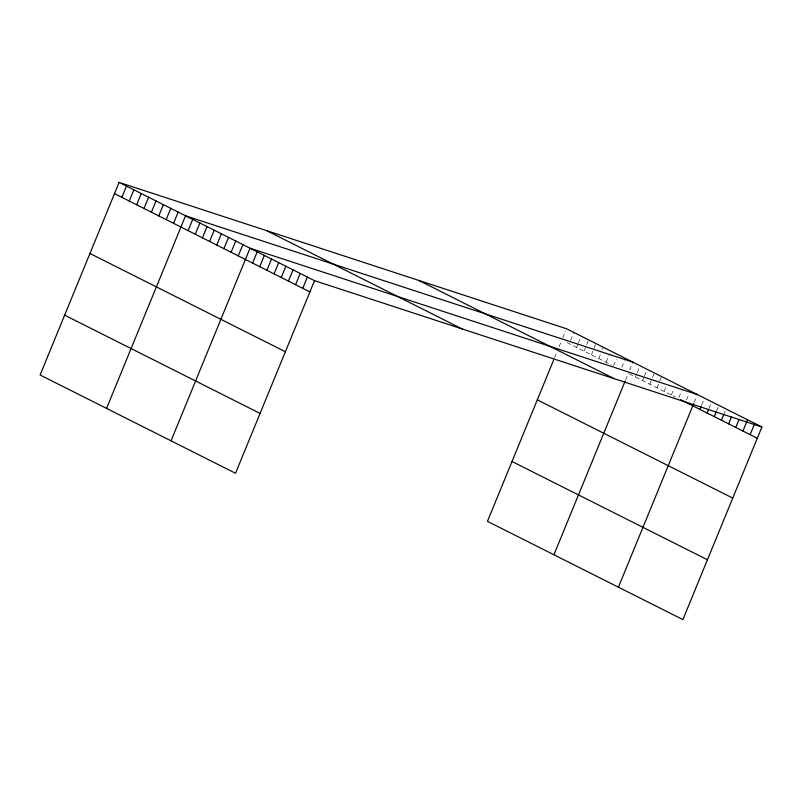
<?xml version="1.0" encoding="UTF-8"?>
<svg xmlns="http://www.w3.org/2000/svg" width="802" height="802" viewBox="0 0 802 802"><rect width="100%" height="100%" fill="white"/><g stroke="black" fill="none" stroke-linecap="round" stroke-linejoin="round"><path stroke-width="0.6" stroke-dasharray="4.01 3.01" d="M554.573 357.722L556.849 352.178M559.124 346.634L561.4 341.091M562.773 337.742L565.54 330.985M570.613 340.329L573.851 332.449M576.618 347.416L578.001 344.038M578.463 342.915L581.229 336.158M583.996 351.126L588.608 339.878M591.385 354.835L595.996 343.587M598.763 358.544L600.608 354.053M602.452 349.552L603.375 347.296M606.152 362.263L608.918 355.517M613.53 365.973L616.297 359.226M621.841 367.436L624.608 360.689M625.57 380.048L628.297 373.401M629.68 370.023L632.908 362.153M635.465 377L636.848 373.622M637.309 372.499L640.076 365.752M642.633 380.609L644.016 377.231M644.477 376.108L647.244 369.351M649.8 384.208L652.106 378.584M652.567 377.461L654.412 372.96M656.958 387.807L659.274 382.183M659.735 381.06L661.58 376.559M664.126 391.416L666.432 385.792M671.294 395.015L673.6 389.391M678.923 397.491L681.69 390.744M686.552 399.977L688.858 394.353M694.181 402.454L696.948 395.707M701.8 404.93L703.645 400.429M708.968 408.529L710.813 404.038M716.597 411.015L718.442 406.514M724.226 413.491L725.148 411.236M567.124 342.634L611.425 364.91M629.319 373.912L675.394 397.08"/><path stroke-width="1.2" d="M119.097 182.385L40.1 374.995L235.537 473.26L314.534 280.65L119.097 182.385L566.463 328.74L761.9 427.005L682.903 619.615L487.466 521.35L553.671 359.938M121.864 197.342L126.475 186.094M129.252 201.061L133.864 189.813M136.631 204.771L141.242 193.523M144.019 208.48L148.631 197.232M151.398 212.199L156.009 200.951M158.776 215.908L163.397 204.66M166.164 219.618L170.776 208.37M173.543 223.327L178.164 212.079M106.546 408.408L185.543 215.798L632.908 362.153M188.099 230.645L192.711 219.397M195.267 234.254L199.878 223.006M202.425 237.853L207.046 226.605M209.593 241.452L214.204 230.204M216.761 245.061L221.372 233.813M223.928 248.66L228.54 237.412M231.096 252.269L235.708 241.021M238.254 255.868L242.876 244.62M171.047 440.829L250.034 248.219L697.409 394.574M252.59 263.076L257.201 251.828M259.758 266.675L264.369 255.427M266.926 270.284L271.537 259.036M274.083 273.883L278.705 262.635M281.251 277.492L285.863 266.244M288.419 281.091L293.031 269.843M295.587 284.69L300.199 273.442M302.755 288.299L307.367 277.051M553.921 554.763L625.119 381.161M618.412 587.184L693.72 403.576M699.956 409.431L701.339 406.053M707.123 413.03L708.507 409.662M714.291 416.639L716.136 412.138M721.459 420.238L723.765 414.614M728.627 423.837L731.394 417.09M735.785 427.446L739.023 419.566M742.953 431.045L747.564 419.797M750.121 434.654L754.732 423.406M314.534 280.65L761.9 427.005M680.507 399.647L757.288 438.253M418.834 280.439L614.272 378.704M266.725 230.685L462.163 328.95M537.3 399.837L732.737 498.102M114.486 193.633L309.923 291.898M512.017 461.501L707.454 559.766M89.934 253.482L285.372 351.747M64.641 315.146L260.079 413.411"/></g></svg>
